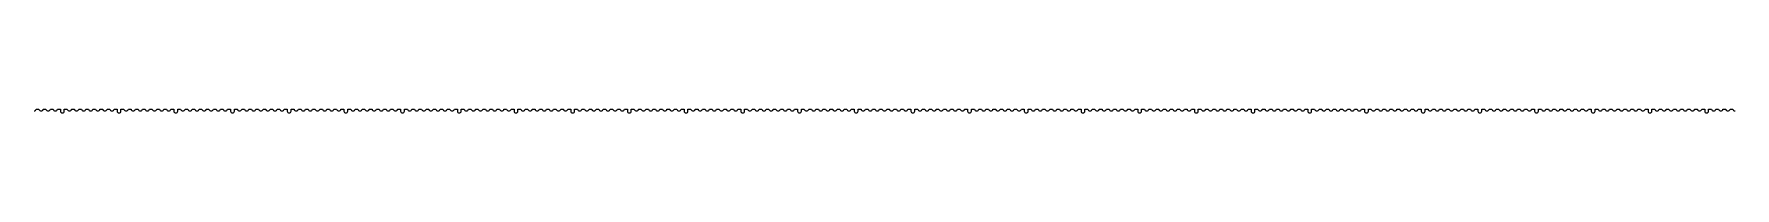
# Model space of a CAD drawing. Header units: inches. Extents: x 515 to 635, y -25 to -25.
import ezdxf

# ---------------------------------------------------------------- set-up
doc = ezdxf.new("R2010")
doc.units = ezdxf.units.IN
doc.header["$MEASUREMENT"] = 0

msp = doc.modelspace()

# ---------------------------------------------------------------- linework, layer by layer
msp.add_lwpolyline([(515.36, -24.98, 0.356394), (515.51, -24.85), (515.7, -24.85, 0.816497), (516.01, -24.85), (516.2, -24.85, 0.816497), (516.51, -24.85), (516.7, -24.85, 0.816497), (517.01, -24.85), (517.22, -24.85), (517.22, -24.99, 1), (517.49, -24.99), (517.49, -24.85), (517.7, -24.85, 0.816497), (518.01, -24.85), (518.2, -24.85, 0.816497), (518.51, -24.85), (518.7, -24.85, 0.816497), (519.01, -24.85), (519.2, -24.85, 0.816497), (519.51, -24.85), (519.7, -24.85, 0.816497), (520.01, -24.85), (520.2, -24.85, 0.816497), (520.51, -24.85), (520.7, -24.85, 0.816497), (521.01, -24.85), (521.22, -24.85), (521.22, -24.99, 1), (521.49, -24.99), (521.49, -24.85), (521.7, -24.85, 0.816497), (522.01, -24.85), (522.2, -24.85, 0.816497), (522.51, -24.85), (522.7, -24.85, 0.816497), (523.01, -24.85), (523.2, -24.85, 0.816497), (523.51, -24.85), (523.7, -24.85, 0.816497), (524.01, -24.85), (524.2, -24.85, 0.816497), (524.51, -24.85), (524.7, -24.85, 0.816497), (525.01, -24.85), (525.22, -24.85), (525.22, -24.99, 1), (525.49, -24.99), (525.49, -24.85), (525.7, -24.85, 0.816497), (526.01, -24.85), (526.2, -24.85, 0.816497), (526.51, -24.85), (526.7, -24.85, 0.816497), (527.01, -24.85), (527.2, -24.85, 0.816497), (527.51, -24.85), (527.7, -24.85, 0.816497), (528.01, -24.85), (528.2, -24.85, 0.816497), (528.51, -24.85), (528.7, -24.85, 0.816497), (529.01, -24.85), (529.22, -24.85), (529.22, -24.99, 1), (529.49, -24.99), (529.49, -24.85), (529.7, -24.85, 0.816497), (530.01, -24.85), (530.2, -24.85, 0.816497), (530.51, -24.85), (530.7, -24.85, 0.816497), (531.01, -24.85), (531.2, -24.85, 0.816497), (531.51, -24.85), (531.7, -24.85, 0.816497), (532.01, -24.85), (532.2, -24.85, 0.816497), (532.51, -24.85), (532.7, -24.85, 0.816497), (533.01, -24.85), (533.22, -24.85), (533.22, -24.99, 1), (533.49, -24.99), (533.49, -24.85), (533.7, -24.85, 0.816497), (534.01, -24.85), (534.2, -24.85, 0.816497), (534.51, -24.85), (534.7, -24.85, 0.816497), (535.01, -24.85), (535.2, -24.85, 0.816497), (535.51, -24.85), (535.7, -24.85, 0.816497), (536.01, -24.85), (536.2, -24.85, 0.816497), (536.51, -24.85), (536.7, -24.85, 0.816497), (537.01, -24.85), (537.22, -24.85), (537.22, -24.99, 1), (537.49, -24.99), (537.49, -24.85), (537.7, -24.85, 0.816497), (538.01, -24.85), (538.2, -24.85, 0.816497), (538.51, -24.85), (538.7, -24.85, 0.816497), (539.01, -24.85), (539.2, -24.85, 0.816497), (539.51, -24.85), (539.7, -24.85, 0.816497), (540.01, -24.85), (540.2, -24.85, 0.816497), (540.51, -24.85), (540.7, -24.85, 0.816497), (541.01, -24.85), (541.22, -24.85), (541.22, -24.99, 1), (541.49, -24.99), (541.49, -24.85), (541.7, -24.85, 0.816497), (542.01, -24.85), (542.2, -24.85, 0.816497), (542.51, -24.85), (542.7, -24.85, 0.816497), (543.01, -24.85), (543.2, -24.85, 0.816497), (543.51, -24.85), (543.7, -24.85, 0.816497), (544.01, -24.85), (544.2, -24.85, 0.816497), (544.51, -24.85), (544.7, -24.85, 0.816497), (545.01, -24.85), (545.22, -24.85), (545.22, -24.99, 1), (545.49, -24.99), (545.49, -24.85), (545.7, -24.85, 0.816497), (546.01, -24.85), (546.2, -24.85, 0.816497), (546.51, -24.85), (546.7, -24.85, 0.816497), (547.01, -24.85), (547.2, -24.85, 0.816497), (547.51, -24.85), (547.7, -24.85, 0.816497), (548.01, -24.85), (548.2, -24.85, 0.816497), (548.51, -24.85), (548.7, -24.85, 0.816497), (549.01, -24.85), (549.22, -24.85), (549.22, -24.99, 1), (549.49, -24.99), (549.49, -24.85), (549.7, -24.85, 0.816497), (550.01, -24.85), (550.2, -24.85, 0.816497), (550.51, -24.85), (550.7, -24.85, 0.816497), (551.01, -24.85), (551.2, -24.85, 0.816497), (551.51, -24.85), (551.7, -24.85, 0.816497), (552.01, -24.85), (552.2, -24.85, 0.816497), (552.51, -24.85), (552.7, -24.85, 0.816497), (553.01, -24.85), (553.22, -24.85), (553.22, -24.99, 1), (553.49, -24.99), (553.49, -24.85), (553.7, -24.85, 0.816497), (554.01, -24.85), (554.2, -24.85, 0.816497), (554.51, -24.85), (554.7, -24.85, 0.816497), (555.01, -24.85), (555.2, -24.85, 0.816497), (555.51, -24.85), (555.7, -24.85, 0.816497), (556.01, -24.85), (556.2, -24.85, 0.816497), (556.51, -24.85), (556.7, -24.85, 0.816497), (557.01, -24.85), (557.22, -24.85), (557.22, -24.99, 1), (557.49, -24.99), (557.49, -24.85), (557.7, -24.85, 0.816497), (558.01, -24.85), (558.2, -24.85, 0.816497), (558.51, -24.85), (558.7, -24.85, 0.816497), (559.01, -24.85), (559.2, -24.85, 0.816497), (559.51, -24.85), (559.7, -24.85, 0.816497), (560.01, -24.85), (560.2, -24.85, 0.816497), (560.51, -24.85), (560.7, -24.85, 0.816497), (561.01, -24.85), (561.22, -24.85), (561.22, -24.99, 1), (561.49, -24.99), (561.49, -24.85), (561.7, -24.85, 0.816497), (562.01, -24.85), (562.2, -24.85, 0.816497), (562.51, -24.85), (562.7, -24.85, 0.816497), (563.01, -24.85), (563.2, -24.85, 0.816497), (563.51, -24.85), (563.7, -24.85, 0.816497), (564.01, -24.85), (564.2, -24.85, 0.816497), (564.51, -24.85), (564.7, -24.85, 0.816497), (565.01, -24.85), (565.22, -24.85), (565.22, -24.99, 1), (565.49, -24.99), (565.49, -24.85), (565.7, -24.85, 0.816497), (566.01, -24.85), (566.2, -24.85, 0.816497), (566.51, -24.85), (566.7, -24.85, 0.816497), (567.01, -24.85), (567.2, -24.85, 0.816497), (567.51, -24.85), (567.7, -24.85, 0.816497), (568.01, -24.85), (568.2, -24.85, 0.816497), (568.51, -24.85), (568.7, -24.85, 0.816497), (569.01, -24.85), (569.22, -24.85), (569.22, -24.99, 1), (569.49, -24.99), (569.49, -24.85), (569.7, -24.85, 0.816497), (570.01, -24.85), (570.2, -24.85, 0.816497), (570.51, -24.85), (570.7, -24.85, 0.816497), (571.01, -24.85), (571.2, -24.85, 0.816497), (571.51, -24.85), (571.7, -24.85, 0.816497), (572.01, -24.85), (572.2, -24.85, 0.816497), (572.51, -24.85), (572.7, -24.85, 0.816497), (573.01, -24.85), (573.22, -24.85), (573.22, -24.99, 1), (573.49, -24.99), (573.49, -24.85), (573.7, -24.85, 0.816497), (574.01, -24.85), (574.2, -24.85, 0.816497), (574.51, -24.85), (574.7, -24.85, 0.816497), (575.01, -24.85), (575.2, -24.85, 0.816497), (575.51, -24.85), (575.7, -24.85, 0.816497), (576.01, -24.85), (576.2, -24.85, 0.816497), (576.51, -24.85), (576.7, -24.85, 0.816497), (577.01, -24.85), (577.22, -24.85), (577.22, -24.99, 1), (577.49, -24.99), (577.49, -24.85), (577.7, -24.85, 0.816497), (578.01, -24.85), (578.2, -24.85, 0.816497), (578.51, -24.85), (578.7, -24.85, 0.816497), (579.01, -24.85), (579.2, -24.85, 0.816497), (579.51, -24.85), (579.7, -24.85, 0.816497), (580.01, -24.85), (580.2, -24.85, 0.816497), (580.51, -24.85), (580.7, -24.85, 0.816497), (581.01, -24.85), (581.22, -24.85), (581.22, -24.99, 1), (581.49, -24.99), (581.49, -24.85), (581.7, -24.85, 0.816497), (582.01, -24.85), (582.2, -24.85, 0.816497), (582.51, -24.85), (582.7, -24.85, 0.816497), (583.01, -24.85), (583.2, -24.85, 0.816497), (583.51, -24.85), (583.7, -24.85, 0.816497), (584.01, -24.85), (584.2, -24.85, 0.816497), (584.51, -24.85), (584.7, -24.85, 0.816497), (585.01, -24.85), (585.22, -24.85), (585.22, -24.99, 1), (585.49, -24.99), (585.49, -24.85), (585.7, -24.85, 0.816497), (586.01, -24.85), (586.2, -24.85, 0.816497), (586.51, -24.85), (586.7, -24.85, 0.816497), (587.01, -24.85), (587.2, -24.85, 0.816497), (587.51, -24.85), (587.7, -24.85, 0.816497), (588.01, -24.85), (588.2, -24.85, 0.816497), (588.51, -24.85), (588.7, -24.85, 0.816497), (589.01, -24.85), (589.22, -24.85), (589.22, -24.99, 1), (589.49, -24.99), (589.49, -24.85), (589.7, -24.85, 0.816497), (590.01, -24.85), (590.2, -24.85, 0.816497), (590.51, -24.85), (590.7, -24.85, 0.816497), (591.01, -24.85), (591.2, -24.85, 0.816497), (591.51, -24.85), (591.7, -24.85, 0.816497), (592.01, -24.85), (592.2, -24.85, 0.816497), (592.51, -24.85), (592.7, -24.85, 0.816497), (593.01, -24.85), (593.22, -24.85), (593.22, -24.99, 1), (593.49, -24.99), (593.49, -24.85), (593.7, -24.85, 0.816497), (594.01, -24.85), (594.2, -24.85, 0.816497), (594.51, -24.85), (594.7, -24.85, 0.816497), (595.01, -24.85), (595.2, -24.85, 0.816497), (595.51, -24.85), (595.7, -24.85, 0.816497), (596.01, -24.85), (596.2, -24.85, 0.816497), (596.51, -24.85), (596.7, -24.85, 0.816497), (597.01, -24.85), (597.22, -24.85), (597.22, -24.99, 1), (597.49, -24.99), (597.49, -24.85), (597.7, -24.85, 0.816497), (598.01, -24.85), (598.2, -24.85, 0.816497), (598.51, -24.85), (598.7, -24.85, 0.816497), (599.01, -24.85), (599.2, -24.85, 0.816497), (599.51, -24.85), (599.7, -24.85, 0.816497), (600.01, -24.85), (600.2, -24.85, 0.816497), (600.51, -24.85), (600.7, -24.85, 0.816497), (601.01, -24.85), (601.22, -24.85), (601.22, -24.99, 1), (601.49, -24.99), (601.49, -24.85), (601.7, -24.85, 0.816497), (602.01, -24.85), (602.2, -24.85, 0.816497), (602.51, -24.85), (602.7, -24.85, 0.816497), (603.01, -24.85), (603.2, -24.85, 0.816497), (603.51, -24.85), (603.7, -24.85, 0.816497), (604.01, -24.85), (604.2, -24.85, 0.816497), (604.51, -24.85), (604.7, -24.85, 0.816497), (605.01, -24.85), (605.22, -24.85), (605.22, -24.99, 1), (605.49, -24.99), (605.49, -24.85), (605.7, -24.85, 0.816497), (606.01, -24.85), (606.2, -24.85, 0.816497), (606.51, -24.85), (606.7, -24.85, 0.816497), (607.01, -24.85), (607.2, -24.85, 0.816497), (607.51, -24.85), (607.7, -24.85, 0.816497), (608.01, -24.85), (608.2, -24.85, 0.816497), (608.51, -24.85), (608.7, -24.85, 0.816497), (609.01, -24.85), (609.22, -24.85), (609.22, -24.99, 1), (609.49, -24.99), (609.49, -24.85), (609.7, -24.85, 0.816497), (610.01, -24.85), (610.2, -24.85, 0.816497), (610.51, -24.85), (610.7, -24.85, 0.816497), (611.01, -24.85), (611.2, -24.85, 0.816497), (611.51, -24.85), (611.7, -24.85, 0.816497), (612.01, -24.85), (612.2, -24.85, 0.816497), (612.51, -24.85), (612.7, -24.85, 0.816497), (613.01, -24.85), (613.22, -24.85), (613.22, -24.99, 1), (613.49, -24.99), (613.49, -24.85), (613.7, -24.85, 0.816497), (614.01, -24.85), (614.2, -24.85, 0.816497), (614.51, -24.85), (614.7, -24.85, 0.816497), (615.01, -24.85), (615.2, -24.85, 0.816497), (615.51, -24.85), (615.7, -24.85, 0.816497), (616.01, -24.85), (616.2, -24.85, 0.816497), (616.51, -24.85), (616.7, -24.85, 0.816497), (617.01, -24.85), (617.22, -24.85), (617.22, -24.99, 1), (617.49, -24.99), (617.49, -24.85), (617.7, -24.85, 0.816497), (618.01, -24.85), (618.2, -24.85, 0.816497), (618.51, -24.85), (618.7, -24.85, 0.816497), (619.01, -24.85), (619.2, -24.85, 0.816497), (619.51, -24.85), (619.7, -24.85, 0.816497), (620.01, -24.85), (620.2, -24.85, 0.816497), (620.51, -24.85), (620.7, -24.85, 0.816497), (621.01, -24.85), (621.22, -24.85), (621.22, -24.99, 1), (621.49, -24.99), (621.49, -24.85), (621.7, -24.85, 0.816497), (622.01, -24.85), (622.2, -24.85, 0.816497), (622.51, -24.85), (622.7, -24.85, 0.816497), (623.01, -24.85), (623.2, -24.85, 0.816497), (623.51, -24.85), (623.7, -24.85, 0.816497), (624.01, -24.85), (624.2, -24.85, 0.816497), (624.51, -24.85), (624.7, -24.85, 0.816497), (625.01, -24.85), (625.22, -24.85), (625.22, -24.99, 1), (625.49, -24.99), (625.49, -24.85), (625.7, -24.85, 0.816497), (626.01, -24.85), (626.2, -24.85, 0.816497), (626.51, -24.85), (626.7, -24.85, 0.816497), (627.01, -24.85), (627.2, -24.85, 0.816497), (627.51, -24.85), (627.7, -24.85, 0.816497), (628.01, -24.85), (628.2, -24.85, 0.816497), (628.51, -24.85), (628.7, -24.85, 0.816497), (629.01, -24.85), (629.22, -24.85), (629.22, -24.99, 1), (629.49, -24.99), (629.49, -24.85), (629.7, -24.85, 0.816497), (630.01, -24.85), (630.2, -24.85, 0.816497), (630.51, -24.85), (630.7, -24.85, 0.816497), (631.01, -24.85), (631.2, -24.85, 0.816497), (631.51, -24.85), (631.7, -24.85, 0.816497), (632.01, -24.85), (632.2, -24.85, 0.816497), (632.51, -24.85), (632.7, -24.85, 0.816497), (633.01, -24.85), (633.22, -24.85), (633.22, -24.99, 1), (633.49, -24.99), (633.49, -24.85), (633.7, -24.85, 0.816497), (634.01, -24.85), (634.2, -24.85, 0.816497), (634.51, -24.85), (634.7, -24.85, 0.816497), (635.01, -24.85), (635.2, -24.85, 0.356394), (635.36, -24.98)], format="xyb")

doc.saveas('drawing.dxf')
